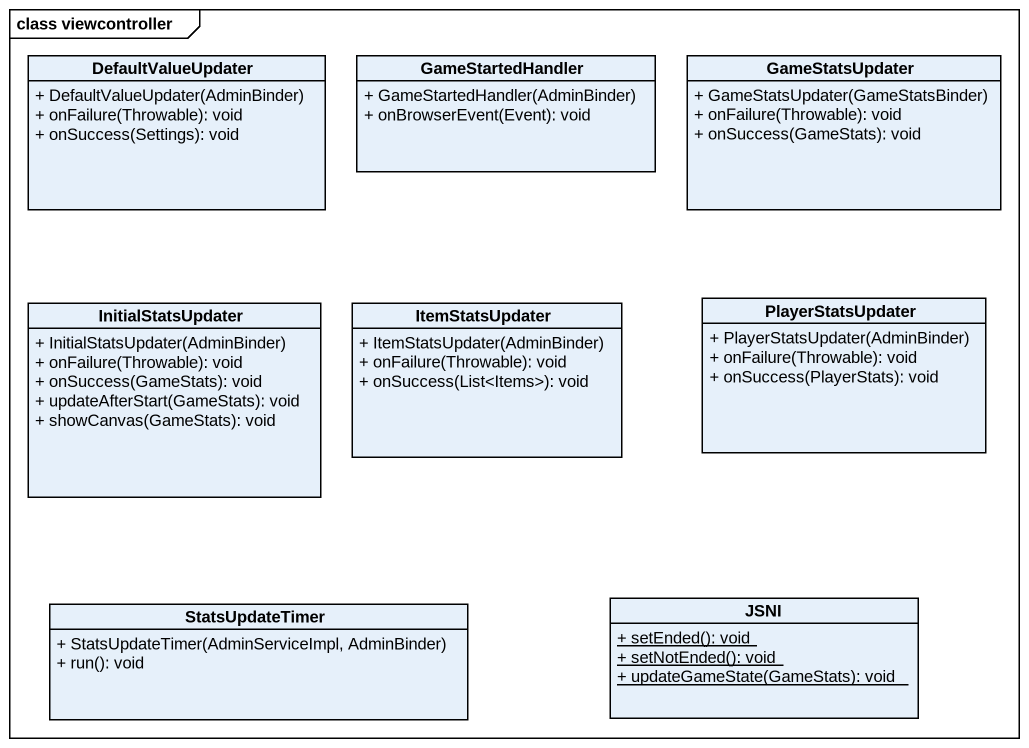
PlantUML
@startuml
mainframe class viewcontroller
hide circle
hide empty members
skinparam classAttributeIconSize 0
class DefaultValueUpdater {
  + DefaultValueUpdater(AdminBinder)
  + onFailure(Throwable): void
  + onSuccess(Settings): void
}
class GameStartedHandler {
  + GameStartedHandler(AdminBinder)
  + onBrowserEvent(Event): void
}
class GameStatsUpdater {
  + GameStatsUpdater(GameStatsBinder)
  + onFailure(Throwable): void
  + onSuccess(GameStats): void
}
class InitialStatsUpdater {
  + InitialStatsUpdater(AdminBinder)
  + onFailure(Throwable): void
  + onSuccess(GameStats): void
  + updateAfterStart(GameStats): void
  + showCanvas(GameStats): void
}
class ItemStatsUpdater {
  + ItemStatsUpdater(AdminBinder)
  + onFailure(Throwable): void
  + onSuccess(List<Items>): void
}
class PlayerStatsUpdater {
  + PlayerStatsUpdater(AdminBinder)
  + onFailure(Throwable): void
  + onSuccess(PlayerStats): void
}
class StatsUpdateTimer {
  + StatsUpdateTimer(AdminServiceImpl, AdminBinder)
  + run(): void
}
class JSNI {
  {static} + setEnded(): void
  {static} + setNotEnded(): void
  {static} + updateGameState(GameStats): void
}
@enduml
